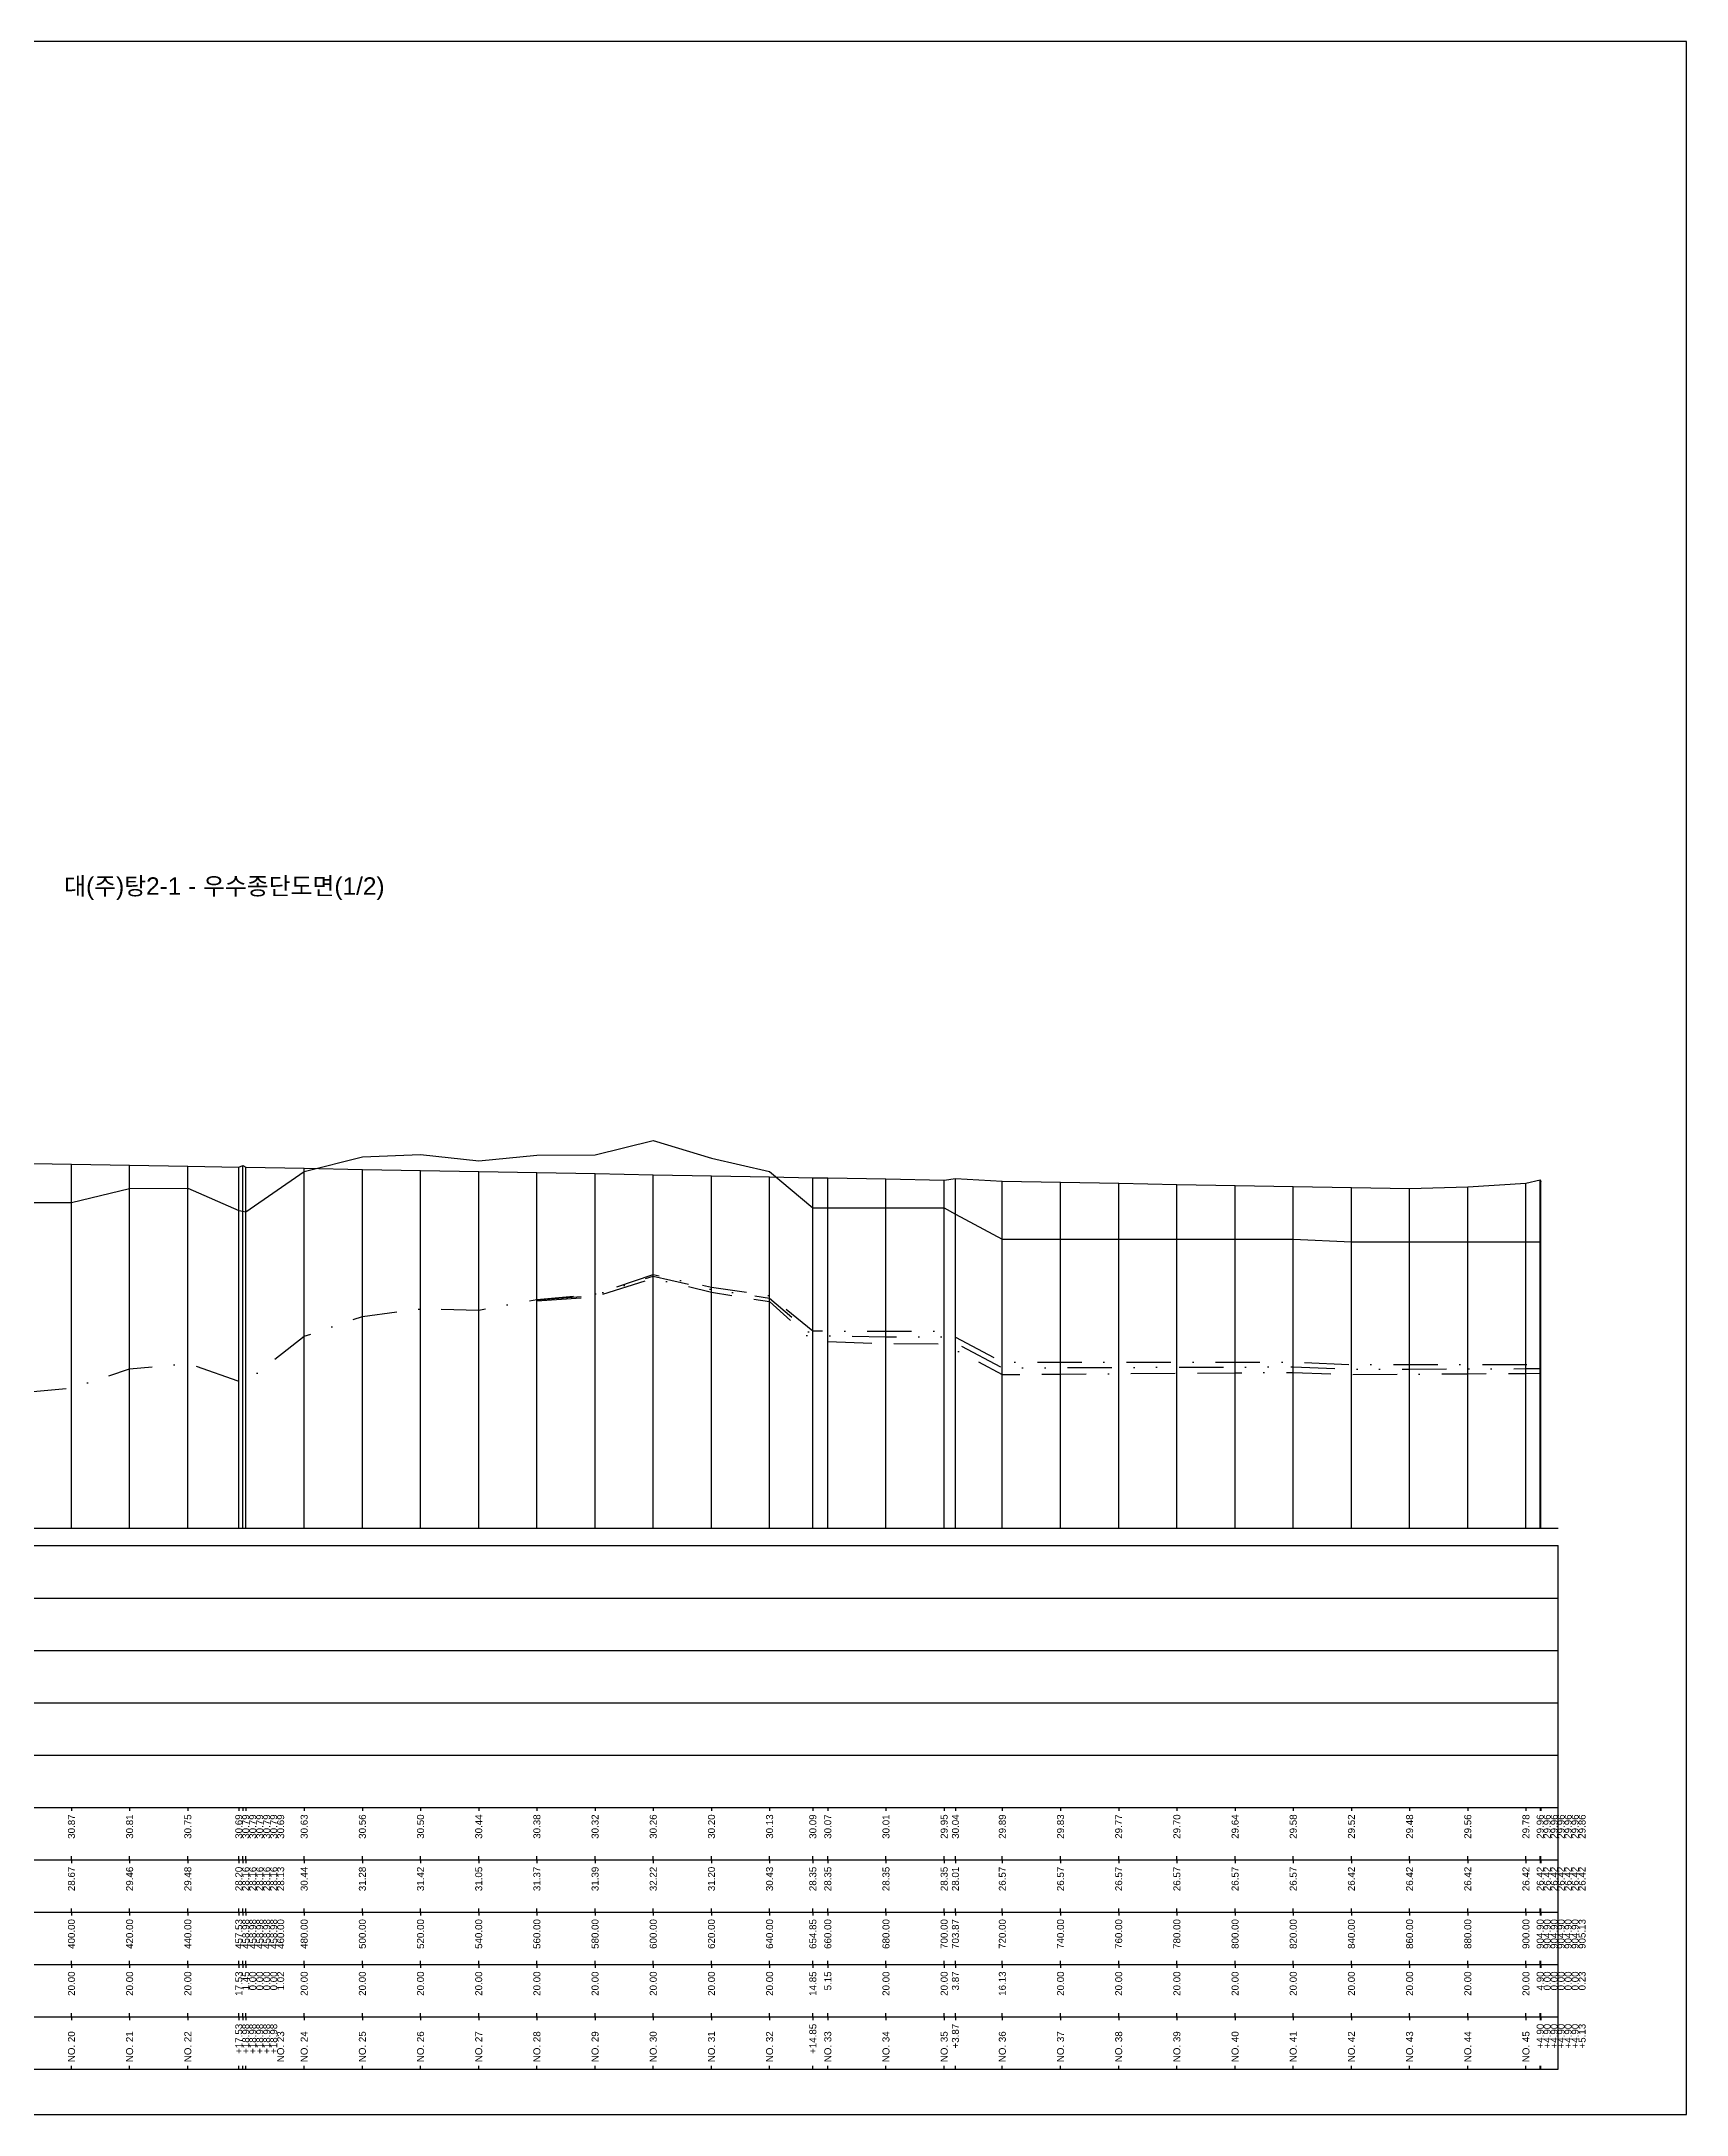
# Model space of a CAD drawing. Header units: millimetres. Extents: x -7351 to 135086, y 1419 to 5643.
# Drawn here: x 32456 to 32927, y 1419 to 2013 of the extents above; entities that cross this region are included whole.
import ezdxf
from ezdxf.enums import TextEntityAlignment as Align

# ---------------------------------------------------------------- set-up
doc = ezdxf.new("R2010")
doc.units = ezdxf.units.MM
for name, pattern in [('BORDER', [44.45, 12.7, -6.35, 12.7, -6.35, 0, -6.35]), ('DASHDOT', [25.4, 12.7, -6.35, 0, -6.35]), ('DIVIDE', [31.75, 12.7, -6.35, 0, -6.35, 0, -6.35])]:
    doc.linetypes.add(name, pattern=pattern)
for name, color, linetype in [('KZ_종단_계획선', 1, 'Continuous'), ('KZ_종단_노선명', 7, 'Continuous'), ('KZ_종단_도각', 7, 'Continuous'), ('KZ_종단_수직선', 7, 'Continuous'), ('KZ_종단_암선1', 56, 'DASHDOT'), ('KZ_종단_암선2', 4, 'DIVIDE'), ('KZ_종단_암선3', 6, 'BORDER'), ('KZ_종단_지반선', 3, 'Continuous'), ('KZ_종단_테이블문자', 7, 'Continuous'), ('KZ_종단_테이블선', 7, 'Continuous')]:
    doc.layers.add(name, color=color, linetype=linetype)
doc.styles.get("Standard").update_dxf_attribs({"font": 'arial.ttf'})

msp = doc.modelspace()

# ---------------------------------------------------------------- linework, layer by layer
at = {"layer": 'KZ_종단_계획선'}
msp.add_lwpolyline([(32448.03, 1691.68), (32464.69, 1691.38), (32481.36, 1691.08), (32498.03, 1690.78), (32512.64, 1690.51), (32513.84, 1691), (32513.84, 1691), (32513.84, 1691), (32513.84, 1691), (32513.84, 1691), (32514.69, 1690.47), (32531.36, 1690.17), (32548.03, 1689.86), (32564.69, 1689.55), (32581.36, 1689.25), (32598.03, 1688.94), (32614.69, 1688.63), (32631.36, 1688.33), (32648.03, 1688.02), (32664.69, 1687.71), (32677.07, 1687.48), (32681.36, 1687.4), (32698.03, 1687.1), (32714.69, 1686.79), (32717.91, 1687.24), (32731.36, 1686.48), (32748.03, 1686.18), (32764.69, 1685.87), (32781.36, 1685.56), (32798.03, 1685.25), (32814.69, 1684.95), (32831.36, 1684.64), (32848.03, 1684.42), (32864.69, 1684.83), (32881.36, 1685.95), (32885.44, 1686.85), (32885.44, 1686.85), (32885.44, 1686.85), (32885.44, 1686.85), (32885.44, 1686.85), (32885.44, 1686.85), (32885.63, 1686.36)], dxfattribs=at)
at = {"layer": 'KZ_종단_도각'}
msp.add_lwpolyline([(32086.36, 1419.04), (32927.36, 1419.04), (32927.36, 2013.04), (32086.36, 2013.04)], close=True, dxfattribs=at)
at = {"layer": 'KZ_종단_수직선'}
for p, q in [((32464.69, 1587.04), (32464.69, 1691.38)), ((32481.36, 1587.04), (32481.36, 1691.08)), ((32498.03, 1587.04), (32498.03, 1690.78)), ((32512.63, 1587.04), (32512.63, 1690.51)), ((32513.84, 1587.04), (32513.84, 1691)), ((32513.84, 1587.04), (32513.84, 1691)), ((32513.84, 1587.04), (32513.84, 1691)), ((32513.84, 1587.04), (32513.84, 1691)), ((32513.84, 1587.04), (32513.84, 1691)), ((32514.69, 1587.04), (32514.69, 1690.47)), ((32531.36, 1587.04), (32531.36, 1690.17)), ((32548.03, 1587.04), (32548.03, 1689.86)), ((32564.69, 1587.04), (32564.69, 1689.55)), ((32581.36, 1587.04), (32581.36, 1689.25)), ((32598.03, 1587.04), (32598.03, 1688.94)), ((32614.69, 1587.04), (32614.69, 1688.63)), ((32631.36, 1587.04), (32631.36, 1688.33)), ((32648.03, 1587.04), (32648.03, 1688.02)), ((32664.69, 1587.04), (32664.69, 1687.71)), ((32677.07, 1587.04), (32677.07, 1687.48)), ((32681.36, 1587.04), (32681.36, 1687.4)), ((32698.03, 1587.04), (32698.03, 1687.1)), ((32717.92, 1587.04), (32717.92, 1687.24)), ((32714.69, 1587.04), (32714.69, 1686.79)), ((32731.36, 1587.04), (32731.36, 1686.48)), ((32748.03, 1587.04), (32748.03, 1686.18)), ((32764.69, 1587.04), (32764.69, 1685.87)), ((32781.36, 1587.04), (32781.36, 1685.56)), ((32798.03, 1587.04), (32798.03, 1685.25)), ((32814.69, 1587.04), (32814.69, 1684.95)), ((32831.36, 1587.04), (32831.36, 1684.64)), ((32848.03, 1587.04), (32848.03, 1684.42)), ((32864.69, 1587.04), (32864.69, 1684.83)), ((32881.36, 1587.04), (32881.36, 1685.95)), ((32885.44, 1587.04), (32885.44, 1686.85)), ((32885.44, 1587.04), (32885.44, 1686.85)), ((32885.44, 1587.04), (32885.44, 1686.85)), ((32885.44, 1587.04), (32885.44, 1686.85)), ((32885.44, 1587.04), (32885.44, 1686.85)), ((32885.44, 1587.04), (32885.44, 1686.85)), ((32885.63, 1587.04), (32885.63, 1686.35))]:
    msp.add_line(p, q, dxfattribs=at)
at = {"layer": 'KZ_종단_암선1', "flags": 128}
msp.add_lwpolyline([(32131.36, 1633.91), (32137.03, 1632.81), (32137.03, 1632.81), (32137.03, 1632.81), (32137.03, 1638.59), (32145.33, 1631.2), (32148.03, 1630.49), (32151.33, 1629.87), (32164.69, 1627.94), (32181.36, 1626.74), (32198.03, 1625.66), (32214.69, 1618.33), (32231.36, 1617.06), (32248.03, 1617.05), (32264.69, 1616.24), (32278.01, 1614.06), (32281.36, 1613.51), (32298.03, 1616.42), (32314.69, 1616.9), (32331.36, 1618.76), (32332.99, 1618.74), (32332.99, 1618.74), (32332.99, 1618.74), (32348.03, 1618.57), (32364.69, 1619.51), (32381.36, 1621.63), (32398.03, 1625.04), (32414.69, 1627.35), (32431.36, 1624.22), (32448.03, 1625.71), (32464.69, 1627.2), (32481.36, 1632.68), (32498.03, 1634.26), (32512.63, 1629.15), (32513.84, 1629.07), (32513.84, 1629.07), (32513.84, 1629.07), (32513.84, 1629.07), (32513.84, 1629.07), (32514.69, 1629.01), (32531.36, 1642.03), (32548.03, 1647.69), (32564.69, 1649.89), (32581.36, 1649.56), (32598.03, 1652.61), (32614.69, 1654.12), (32631.36, 1659.75), (32648.03, 1656.09), (32664.69, 1653.69), (32677.07, 1643.56), (32681.36, 1643.55), (32698.03, 1643.53), (32714.69, 1643.53), (32717.92, 1641.81), (32731.36, 1634.62), (32748.03, 1634.63), (32764.69, 1634.64), (32781.36, 1634.65), (32798.03, 1634.66), (32814.69, 1634.66), (32831.36, 1633.91), (32848.03, 1633.92), (32864.69, 1633.93), (32881.36, 1633.94), (32885.44, 1633.94), (32885.44, 1633.94), (32885.44, 1633.94), (32885.44, 1633.94), (32885.44, 1633.94), (32885.44, 1633.94), (32885.63, 1633.94)], dxfattribs=at)
at = {"layer": 'KZ_종단_암선2', "flags": 128}
msp.add_lwpolyline([(32598.03, 1652.44), (32614.69, 1653.8), (32631.36, 1659.29), (32648.03, 1655.48), (32664.69, 1652.94), (32677.07, 1642.3), (32681.36, 1642.16), (32698.03, 1641.88), (32714.69, 1641.83), (32717.92, 1640.12), (32731.36, 1632.98), (32748.03, 1633.04), (32764.69, 1633.1), (32781.36, 1633.16), (32798.03, 1633.22), (32814.69, 1633.28), (32831.36, 1632.58), (32848.03, 1632.64), (32864.69, 1632.7), (32881.36, 1632.76), (32885.44, 1632.78), (32885.44, 1632.78), (32885.44, 1632.78), (32885.44, 1632.78), (32885.44, 1632.78), (32885.44, 1632.78), (32885.63, 1632.78)], dxfattribs=at)
at = {"layer": 'KZ_종단_암선3', "flags": 128}
msp.add_lwpolyline([(32598.03, 1652.2), (32614.69, 1653.38), (32631.36, 1658.68), (32648.03, 1654.69), (32664.69, 1651.96), (32677.07, 1640.78), (32681.36, 1640.51), (32698.03, 1639.97), (32714.69, 1639.87), (32717.92, 1638.17), (32731.36, 1631.08), (32748.03, 1631.2), (32764.69, 1631.32), (32781.36, 1631.44), (32798.03, 1631.56), (32814.69, 1631.68), (32831.36, 1631.05), (32848.03, 1631.17), (32864.69, 1631.29), (32881.36, 1631.41), (32885.44, 1631.44), (32885.44, 1631.44), (32885.44, 1631.44), (32885.44, 1631.44), (32885.44, 1631.44), (32885.44, 1631.44), (32885.63, 1631.44)], dxfattribs=at)
at = {"layer": 'KZ_종단_지반선', "flags": 128}
msp.add_lwpolyline([(32448.03, 1680.37), (32464.69, 1680.37), (32481.36, 1684.36), (32498.03, 1684.45), (32512.63, 1678.03), (32513.84, 1677.84), (32513.84, 1677.84), (32513.84, 1677.84), (32513.84, 1677.84), (32513.84, 1677.84), (32514.69, 1677.7), (32531.36, 1689.23), (32548.03, 1693.43), (32564.69, 1694.16), (32581.36, 1692.31), (32598.03, 1693.91), (32614.69, 1693.98), (32631.36, 1698.16), (32648.03, 1693.06), (32664.69, 1689.21), (32677.07, 1678.79), (32681.36, 1678.79), (32698.03, 1678.79), (32714.69, 1678.79), (32717.92, 1677.07), (32731.36, 1669.88), (32748.03, 1669.88), (32764.69, 1669.88), (32781.36, 1669.88), (32798.03, 1669.88), (32814.69, 1669.88), (32831.36, 1669.12), (32848.03, 1669.12), (32864.69, 1669.12), (32881.36, 1669.12), (32885.44, 1669.12), (32885.44, 1669.12), (32885.44, 1669.12), (32885.44, 1669.12), (32885.44, 1669.12), (32885.44, 1669.12), (32885.63, 1669.12)], dxfattribs=at)
at = {"layer": 'KZ_종단_테이블선'}
for p, q in [((32111.36, 1587.04), (32890.63, 1587.04)), ((32111.36, 1582.04), (32890.63, 1582.04)), ((32890.63, 1567.04), (32890.63, 1582.04)), ((32111.36, 1567.04), (32890.63, 1567.04)), ((32890.63, 1552.04), (32890.63, 1567.04)), ((32111.36, 1552.04), (32890.63, 1552.04)), ((32890.63, 1537.04), (32890.63, 1552.04)), ((32111.36, 1537.04), (32890.63, 1537.04)), ((32890.63, 1522.04), (32890.63, 1537.04)), ((32111.36, 1522.04), (32890.63, 1522.04)), ((32890.63, 1507.04), (32890.63, 1522.04)), ((32111.36, 1507.04), (32890.63, 1507.04)), ((32464.69, 1507.04), (32464.69, 1506.04)), ((32481.36, 1507.04), (32481.36, 1506.04)), ((32498.03, 1507.04), (32498.03, 1506.04)), ((32512.63, 1507.04), (32512.63, 1506.04)), ((32513.84, 1507.04), (32513.84, 1506.04)), ((32513.84, 1507.04), (32513.84, 1506.04)), ((32513.84, 1507.04), (32513.84, 1506.04)), ((32513.84, 1507.04), (32513.84, 1506.04)), ((32513.84, 1507.04), (32513.84, 1506.04)), ((32514.69, 1507.04), (32514.69, 1506.04)), ((32531.36, 1507.04), (32531.36, 1506.04)), ((32548.03, 1507.04), (32548.03, 1506.04)), ((32564.69, 1507.04), (32564.69, 1506.04)), ((32581.36, 1507.04), (32581.36, 1506.04)), ((32598.03, 1507.04), (32598.03, 1506.04)), ((32614.69, 1507.04), (32614.69, 1506.04)), ((32631.36, 1507.04), (32631.36, 1506.04)), ((32648.03, 1507.04), (32648.03, 1506.04)), ((32664.69, 1507.04), (32664.69, 1506.04)), ((32677.07, 1507.04), (32677.07, 1506.04)), ((32681.36, 1507.04), (32681.36, 1506.04)), ((32698.03, 1507.04), (32698.03, 1506.04)), ((32714.69, 1507.04), (32714.69, 1506.04)), ((32717.92, 1507.04), (32717.92, 1506.04)), ((32731.36, 1507.04), (32731.36, 1506.04)), ((32748.03, 1507.04), (32748.03, 1506.04)), ((32764.69, 1507.04), (32764.69, 1506.04)), ((32781.36, 1507.04), (32781.36, 1506.04)), ((32798.03, 1507.04), (32798.03, 1506.04)), ((32814.69, 1507.04), (32814.69, 1506.04)), ((32831.36, 1507.04), (32831.36, 1506.04)), ((32848.03, 1507.04), (32848.03, 1506.04)), ((32864.69, 1507.04), (32864.69, 1506.04)), ((32881.36, 1507.04), (32881.36, 1506.04)), ((32885.44, 1507.04), (32885.44, 1506.04)), ((32885.44, 1507.04), (32885.44, 1506.04)), ((32885.44, 1507.04), (32885.44, 1506.04)), ((32885.44, 1507.04), (32885.44, 1506.04)), ((32885.44, 1507.04), (32885.44, 1506.04)), ((32885.44, 1507.04), (32885.44, 1506.04)), ((32885.63, 1507.04), (32885.63, 1506.04)), ((32890.63, 1492.04), (32890.63, 1507.04)), ((32111.36, 1492.04), (32890.63, 1492.04)), ((32464.69, 1492.04), (32464.69, 1493.04)), ((32464.69, 1492.04), (32464.69, 1491.04)), ((32481.36, 1492.04), (32481.36, 1493.04)), ((32481.36, 1492.04), (32481.36, 1491.04)), ((32498.03, 1492.04), (32498.03, 1493.04)), ((32498.03, 1492.04), (32498.03, 1491.04)), ((32512.63, 1492.04), (32512.63, 1493.04)), ((32512.63, 1492.04), (32512.63, 1491.04)), ((32513.84, 1492.04), (32513.84, 1493.04)), ((32513.84, 1492.04), (32513.84, 1493.04)), ((32513.84, 1492.04), (32513.84, 1493.04)), ((32513.84, 1492.04), (32513.84, 1493.04)), ((32513.84, 1492.04), (32513.84, 1493.04)), ((32513.84, 1492.04), (32513.84, 1491.04)), ((32513.84, 1492.04), (32513.84, 1491.04)), ((32513.84, 1492.04), (32513.84, 1491.04)), ((32513.84, 1492.04), (32513.84, 1491.04)), ((32513.84, 1492.04), (32513.84, 1491.04)), ((32514.69, 1492.04), (32514.69, 1493.04)), ((32514.69, 1492.04), (32514.69, 1491.04)), ((32531.36, 1492.04), (32531.36, 1493.04)), ((32531.36, 1492.04), (32531.36, 1491.04)), ((32548.03, 1492.04), (32548.03, 1493.04)), ((32548.03, 1492.04), (32548.03, 1491.04)), ((32564.69, 1492.04), (32564.69, 1493.04)), ((32564.69, 1492.04), (32564.69, 1491.04)), ((32581.36, 1492.04), (32581.36, 1493.04)), ((32581.36, 1492.04), (32581.36, 1491.04)), ((32598.03, 1492.04), (32598.03, 1493.04)), ((32598.03, 1492.04), (32598.03, 1491.04)), ((32614.69, 1492.04), (32614.69, 1493.04)), ((32614.69, 1492.04), (32614.69, 1491.04)), ((32631.36, 1492.04), (32631.36, 1493.04)), ((32631.36, 1492.04), (32631.36, 1491.04)), ((32648.03, 1492.04), (32648.03, 1493.04)), ((32648.03, 1492.04), (32648.03, 1491.04)), ((32664.69, 1492.04), (32664.69, 1493.04)), ((32664.69, 1492.04), (32664.69, 1491.04)), ((32677.07, 1492.04), (32677.07, 1493.04)), ((32677.07, 1492.04), (32677.07, 1491.04)), ((32681.36, 1492.04), (32681.36, 1493.04)), ((32681.36, 1492.04), (32681.36, 1491.04)), ((32698.03, 1492.04), (32698.03, 1493.04)), ((32698.03, 1492.04), (32698.03, 1491.04)), ((32714.69, 1492.04), (32714.69, 1493.04)), ((32714.69, 1492.04), (32714.69, 1491.04)), ((32717.92, 1492.04), (32717.92, 1493.04)), ((32717.92, 1492.04), (32717.92, 1491.04)), ((32731.36, 1492.04), (32731.36, 1493.04)), ((32731.36, 1492.04), (32731.36, 1491.04)), ((32748.03, 1492.04), (32748.03, 1493.04)), ((32748.03, 1492.04), (32748.03, 1491.04)), ((32764.69, 1492.04), (32764.69, 1493.04)), ((32764.69, 1492.04), (32764.69, 1491.04)), ((32781.36, 1492.04), (32781.36, 1493.04)), ((32781.36, 1492.04), (32781.36, 1491.04)), ((32798.03, 1492.04), (32798.03, 1493.04)), ((32798.03, 1492.04), (32798.03, 1491.04)), ((32814.69, 1492.04), (32814.69, 1493.04)), ((32814.69, 1492.04), (32814.69, 1491.04)), ((32831.36, 1492.04), (32831.36, 1493.04)), ((32831.36, 1492.04), (32831.36, 1491.04)), ((32848.03, 1492.04), (32848.03, 1493.04)), ((32848.03, 1492.04), (32848.03, 1491.04)), ((32864.69, 1492.04), (32864.69, 1493.04)), ((32864.69, 1492.04), (32864.69, 1491.04)), ((32881.36, 1492.04), (32881.36, 1493.04)), ((32881.36, 1492.04), (32881.36, 1491.04)), ((32885.44, 1492.04), (32885.44, 1493.04)), ((32885.44, 1492.04), (32885.44, 1493.04)), ((32885.44, 1492.04), (32885.44, 1493.04)), ((32885.44, 1492.04), (32885.44, 1493.04)), ((32885.44, 1492.04), (32885.44, 1493.04)), ((32885.44, 1492.04), (32885.44, 1493.04)), ((32885.44, 1492.04), (32885.44, 1491.04)), ((32885.44, 1492.04), (32885.44, 1491.04)), ((32885.44, 1492.04), (32885.44, 1491.04)), ((32885.44, 1492.04), (32885.44, 1491.04)), ((32885.44, 1492.04), (32885.44, 1491.04)), ((32885.44, 1492.04), (32885.44, 1491.04)), ((32885.63, 1492.04), (32885.63, 1493.04)), ((32885.63, 1492.04), (32885.63, 1491.04)), ((32890.63, 1477.04), (32890.63, 1492.04)), ((32111.36, 1477.04), (32890.63, 1477.04)), ((32464.69, 1477.04), (32464.69, 1478.04)), ((32464.69, 1477.04), (32464.69, 1476.04)), ((32481.36, 1477.04), (32481.36, 1478.04)), ((32481.36, 1477.04), (32481.36, 1476.04)), ((32498.03, 1477.04), (32498.03, 1478.04)), ((32498.03, 1477.04), (32498.03, 1476.04)), ((32512.63, 1477.04), (32512.63, 1478.04)), ((32512.63, 1477.04), (32512.63, 1476.04)), ((32513.84, 1477.04), (32513.84, 1478.04)), ((32513.84, 1477.04), (32513.84, 1478.04)), ((32513.84, 1477.04), (32513.84, 1478.04)), ((32513.84, 1477.04), (32513.84, 1478.04)), ((32513.84, 1477.04), (32513.84, 1478.04)), ((32513.84, 1477.04), (32513.84, 1476.04)), ((32513.84, 1477.04), (32513.84, 1476.04)), ((32513.84, 1477.04), (32513.84, 1476.04)), ((32513.84, 1477.04), (32513.84, 1476.04)), ((32513.84, 1477.04), (32513.84, 1476.04)), ((32514.69, 1477.04), (32514.69, 1478.04)), ((32514.69, 1477.04), (32514.69, 1476.04)), ((32531.36, 1477.04), (32531.36, 1478.04)), ((32531.36, 1477.04), (32531.36, 1476.04)), ((32548.03, 1477.04), (32548.03, 1478.04)), ((32548.03, 1477.04), (32548.03, 1476.04)), ((32564.69, 1477.04), (32564.69, 1478.04)), ((32564.69, 1477.04), (32564.69, 1476.04)), ((32581.36, 1477.04), (32581.36, 1478.04)), ((32581.36, 1477.04), (32581.36, 1476.04)), ((32598.03, 1477.04), (32598.03, 1478.04)), ((32598.03, 1477.04), (32598.03, 1476.04)), ((32614.69, 1477.04), (32614.69, 1478.04)), ((32614.69, 1477.04), (32614.69, 1476.04)), ((32631.36, 1477.04), (32631.36, 1478.04)), ((32631.36, 1477.04), (32631.36, 1476.04)), ((32648.03, 1477.04), (32648.03, 1478.04)), ((32648.03, 1477.04), (32648.03, 1476.04)), ((32664.69, 1477.04), (32664.69, 1478.04)), ((32664.69, 1477.04), (32664.69, 1476.04)), ((32677.07, 1477.04), (32677.07, 1478.04)), ((32677.07, 1477.04), (32677.07, 1476.04)), ((32681.36, 1477.04), (32681.36, 1478.04)), ((32681.36, 1477.04), (32681.36, 1476.04)), ((32698.03, 1477.04), (32698.03, 1478.04)), ((32698.03, 1477.04), (32698.03, 1476.04)), ((32714.69, 1477.04), (32714.69, 1478.04)), ((32714.69, 1477.04), (32714.69, 1476.04)), ((32717.92, 1477.04), (32717.92, 1478.04)), ((32717.92, 1477.04), (32717.92, 1476.04)), ((32731.36, 1477.04), (32731.36, 1478.04)), ((32731.36, 1477.04), (32731.36, 1476.04)), ((32748.03, 1477.04), (32748.03, 1478.04)), ((32748.03, 1477.04), (32748.03, 1476.04)), ((32764.69, 1477.04), (32764.69, 1478.04)), ((32764.69, 1477.04), (32764.69, 1476.04)), ((32781.36, 1477.04), (32781.36, 1478.04)), ((32781.36, 1477.04), (32781.36, 1476.04)), ((32798.03, 1477.04), (32798.03, 1478.04)), ((32798.03, 1477.04), (32798.03, 1476.04)), ((32814.69, 1477.04), (32814.69, 1478.04)), ((32814.69, 1477.04), (32814.69, 1476.04)), ((32831.36, 1477.04), (32831.36, 1478.04)), ((32831.36, 1477.04), (32831.36, 1476.04)), ((32848.03, 1477.04), (32848.03, 1478.04)), ((32848.03, 1477.04), (32848.03, 1476.04)), ((32864.69, 1477.04), (32864.69, 1478.04)), ((32864.69, 1477.04), (32864.69, 1476.04)), ((32881.36, 1477.04), (32881.36, 1478.04)), ((32881.36, 1477.04), (32881.36, 1476.04)), ((32885.44, 1477.04), (32885.44, 1478.04)), ((32885.44, 1477.04), (32885.44, 1478.04)), ((32885.44, 1477.04), (32885.44, 1478.04)), ((32885.44, 1477.04), (32885.44, 1478.04)), ((32885.44, 1477.04), (32885.44, 1478.04)), ((32885.44, 1477.04), (32885.44, 1478.04)), ((32885.44, 1477.04), (32885.44, 1476.04)), ((32885.44, 1477.04), (32885.44, 1476.04)), ((32885.44, 1477.04), (32885.44, 1476.04)), ((32885.44, 1477.04), (32885.44, 1476.04)), ((32885.44, 1477.04), (32885.44, 1476.04)), ((32885.44, 1477.04), (32885.44, 1476.04)), ((32885.63, 1477.04), (32885.63, 1478.04)), ((32885.63, 1477.04), (32885.63, 1476.04)), ((32890.63, 1462.04), (32890.63, 1477.04)), ((32111.36, 1462.04), (32890.63, 1462.04)), ((32464.69, 1462.04), (32464.69, 1463.04)), ((32464.69, 1462.04), (32464.69, 1461.04)), ((32481.36, 1462.04), (32481.36, 1463.04)), ((32481.36, 1462.04), (32481.36, 1461.04)), ((32498.03, 1462.04), (32498.03, 1463.04)), ((32498.03, 1462.04), (32498.03, 1461.04)), ((32512.63, 1462.04), (32512.63, 1463.04)), ((32512.63, 1462.04), (32512.63, 1461.04)), ((32513.84, 1462.04), (32513.84, 1463.04)), ((32513.84, 1462.04), (32513.84, 1463.04)), ((32513.84, 1462.04), (32513.84, 1463.04)), ((32513.84, 1462.04), (32513.84, 1463.04)), ((32513.84, 1462.04), (32513.84, 1463.04)), ((32513.84, 1462.04), (32513.84, 1461.04)), ((32513.84, 1462.04), (32513.84, 1461.04)), ((32513.84, 1462.04), (32513.84, 1461.04)), ((32513.84, 1462.04), (32513.84, 1461.04)), ((32513.84, 1462.04), (32513.84, 1461.04)), ((32514.69, 1462.04), (32514.69, 1463.04)), ((32514.69, 1462.04), (32514.69, 1461.04)), ((32531.36, 1462.04), (32531.36, 1463.04)), ((32531.36, 1462.04), (32531.36, 1461.04)), ((32548.03, 1462.04), (32548.03, 1463.04)), ((32548.03, 1462.04), (32548.03, 1461.04)), ((32564.69, 1462.04), (32564.69, 1463.04)), ((32564.69, 1462.04), (32564.69, 1461.04)), ((32581.36, 1462.04), (32581.36, 1463.04)), ((32581.36, 1462.04), (32581.36, 1461.04)), ((32598.03, 1462.04), (32598.03, 1463.04)), ((32598.03, 1462.04), (32598.03, 1461.04)), ((32614.69, 1462.04), (32614.69, 1463.04)), ((32614.69, 1462.04), (32614.69, 1461.04)), ((32631.36, 1462.04), (32631.36, 1463.04)), ((32631.36, 1462.04), (32631.36, 1461.04)), ((32648.03, 1462.04), (32648.03, 1463.04)), ((32648.03, 1462.04), (32648.03, 1461.04)), ((32664.69, 1462.04), (32664.69, 1463.04)), ((32664.69, 1462.04), (32664.69, 1461.04)), ((32677.07, 1462.04), (32677.07, 1463.04)), ((32677.07, 1462.04), (32677.07, 1461.04)), ((32681.36, 1462.04), (32681.36, 1463.04)), ((32681.36, 1462.04), (32681.36, 1461.04)), ((32698.03, 1462.04), (32698.03, 1463.04)), ((32698.03, 1462.04), (32698.03, 1461.04)), ((32714.69, 1462.04), (32714.69, 1463.04)), ((32714.69, 1462.04), (32714.69, 1461.04)), ((32717.92, 1462.04), (32717.92, 1463.04)), ((32717.92, 1462.04), (32717.92, 1461.04)), ((32731.36, 1462.04), (32731.36, 1463.04)), ((32731.36, 1462.04), (32731.36, 1461.04)), ((32748.03, 1462.04), (32748.03, 1463.04)), ((32748.03, 1462.04), (32748.03, 1461.04)), ((32764.69, 1462.04), (32764.69, 1463.04)), ((32764.69, 1462.04), (32764.69, 1461.04)), ((32781.36, 1462.04), (32781.36, 1463.04)), ((32781.36, 1462.04), (32781.36, 1461.04)), ((32798.03, 1462.04), (32798.03, 1463.04)), ((32798.03, 1462.04), (32798.03, 1461.04)), ((32814.69, 1462.04), (32814.69, 1463.04)), ((32814.69, 1462.04), (32814.69, 1461.04)), ((32831.36, 1462.04), (32831.36, 1463.04)), ((32831.36, 1462.04), (32831.36, 1461.04)), ((32848.03, 1462.04), (32848.03, 1463.04)), ((32848.03, 1462.04), (32848.03, 1461.04)), ((32864.69, 1462.04), (32864.69, 1463.04)), ((32864.69, 1462.04), (32864.69, 1461.04)), ((32881.36, 1462.04), (32881.36, 1463.04)), ((32881.36, 1462.04), (32881.36, 1461.04)), ((32885.44, 1462.04), (32885.44, 1463.04)), ((32885.44, 1462.04), (32885.44, 1463.04)), ((32885.44, 1462.04), (32885.44, 1463.04)), ((32885.44, 1462.04), (32885.44, 1463.04)), ((32885.44, 1462.04), (32885.44, 1463.04)), ((32885.44, 1462.04), (32885.44, 1463.04)), ((32885.44, 1462.04), (32885.44, 1461.04)), ((32885.44, 1462.04), (32885.44, 1461.04)), ((32885.44, 1462.04), (32885.44, 1461.04)), ((32885.44, 1462.04), (32885.44, 1461.04)), ((32885.44, 1462.04), (32885.44, 1461.04)), ((32885.44, 1462.04), (32885.44, 1461.04)), ((32885.63, 1462.04), (32885.63, 1463.04)), ((32885.63, 1462.04), (32885.63, 1461.04)), ((32890.63, 1447.04), (32890.63, 1462.04)), ((32111.36, 1447.04), (32890.63, 1447.04)), ((32464.69, 1447.04), (32464.69, 1448.04)), ((32464.69, 1447.04), (32464.69, 1446.04)), ((32481.36, 1447.04), (32481.36, 1448.04)), ((32481.36, 1447.04), (32481.36, 1446.04)), ((32498.03, 1447.04), (32498.03, 1448.04)), ((32498.03, 1447.04), (32498.03, 1446.04)), ((32512.63, 1447.04), (32512.63, 1448.04)), ((32512.63, 1447.04), (32512.63, 1446.04)), ((32513.84, 1447.04), (32513.84, 1448.04)), ((32513.84, 1447.04), (32513.84, 1448.04)), ((32513.84, 1447.04), (32513.84, 1448.04)), ((32513.84, 1447.04), (32513.84, 1448.04)), ((32513.84, 1447.04), (32513.84, 1448.04)), ((32513.84, 1447.04), (32513.84, 1446.04)), ((32513.84, 1447.04), (32513.84, 1446.04)), ((32513.84, 1447.04), (32513.84, 1446.04)), ((32513.84, 1447.04), (32513.84, 1446.04)), ((32513.84, 1447.04), (32513.84, 1446.04)), ((32514.69, 1447.04), (32514.69, 1448.04)), ((32514.69, 1447.04), (32514.69, 1446.04)), ((32531.36, 1447.04), (32531.36, 1448.04)), ((32531.36, 1447.04), (32531.36, 1446.04)), ((32548.03, 1447.04), (32548.03, 1448.04)), ((32548.03, 1447.04), (32548.03, 1446.04)), ((32564.69, 1447.04), (32564.69, 1448.04)), ((32564.69, 1447.04), (32564.69, 1446.04)), ((32581.36, 1447.04), (32581.36, 1448.04)), ((32581.36, 1447.04), (32581.36, 1446.04)), ((32598.03, 1447.04), (32598.03, 1448.04)), ((32598.03, 1447.04), (32598.03, 1446.04)), ((32614.69, 1447.04), (32614.69, 1448.04)), ((32614.69, 1447.04), (32614.69, 1446.04)), ((32631.36, 1447.04), (32631.36, 1448.04)), ((32631.36, 1447.04), (32631.36, 1446.04)), ((32648.03, 1447.04), (32648.03, 1448.04)), ((32648.03, 1447.04), (32648.03, 1446.04)), ((32664.69, 1447.04), (32664.69, 1448.04)), ((32664.69, 1447.04), (32664.69, 1446.04)), ((32677.07, 1447.04), (32677.07, 1448.04)), ((32677.07, 1447.04), (32677.07, 1446.04)), ((32681.36, 1447.04), (32681.36, 1448.04)), ((32681.36, 1447.04), (32681.36, 1446.04)), ((32698.03, 1447.04), (32698.03, 1448.04)), ((32698.03, 1447.04), (32698.03, 1446.04)), ((32714.69, 1447.04), (32714.69, 1448.04)), ((32714.69, 1447.04), (32714.69, 1446.04)), ((32717.92, 1447.04), (32717.92, 1448.04)), ((32717.92, 1447.04), (32717.92, 1446.04)), ((32731.36, 1447.04), (32731.36, 1448.04)), ((32731.36, 1447.04), (32731.36, 1446.04)), ((32748.03, 1447.04), (32748.03, 1448.04)), ((32748.03, 1447.04), (32748.03, 1446.04)), ((32764.69, 1447.04), (32764.69, 1448.04)), ((32764.69, 1447.04), (32764.69, 1446.04)), ((32781.36, 1447.04), (32781.36, 1448.04)), ((32781.36, 1447.04), (32781.36, 1446.04)), ((32798.03, 1447.04), (32798.03, 1448.04)), ((32798.03, 1447.04), (32798.03, 1446.04)), ((32814.69, 1447.04), (32814.69, 1448.04)), ((32814.69, 1447.04), (32814.69, 1446.04)), ((32831.36, 1447.04), (32831.36, 1448.04)), ((32831.36, 1447.04), (32831.36, 1446.04)), ((32848.03, 1447.04), (32848.03, 1448.04)), ((32848.03, 1447.04), (32848.03, 1446.04)), ((32864.69, 1447.04), (32864.69, 1448.04)), ((32864.69, 1447.04), (32864.69, 1446.04)), ((32881.36, 1447.04), (32881.36, 1448.04)), ((32881.36, 1447.04), (32881.36, 1446.04)), ((32885.44, 1447.04), (32885.44, 1448.04)), ((32885.44, 1447.04), (32885.44, 1448.04)), ((32885.44, 1447.04), (32885.44, 1448.04)), ((32885.44, 1447.04), (32885.44, 1448.04)), ((32885.44, 1447.04), (32885.44, 1448.04)), ((32885.44, 1447.04), (32885.44, 1448.04)), ((32885.44, 1447.04), (32885.44, 1446.04)), ((32885.44, 1447.04), (32885.44, 1446.04)), ((32885.44, 1447.04), (32885.44, 1446.04)), ((32885.44, 1447.04), (32885.44, 1446.04)), ((32885.44, 1447.04), (32885.44, 1446.04)), ((32885.44, 1447.04), (32885.44, 1446.04)), ((32885.63, 1447.04), (32885.63, 1448.04)), ((32885.63, 1447.04), (32885.63, 1446.04)), ((32890.63, 1432.04), (32890.63, 1447.04)), ((32111.36, 1432.04), (32890.63, 1432.04)), ((32464.69, 1432.04), (32464.69, 1433.04)), ((32481.36, 1432.04), (32481.36, 1433.04)), ((32498.03, 1432.04), (32498.03, 1433.04)), ((32512.63, 1432.04), (32512.63, 1433.04)), ((32513.84, 1432.04), (32513.84, 1433.04)), ((32513.84, 1432.04), (32513.84, 1433.04)), ((32513.84, 1432.04), (32513.84, 1433.04)), ((32513.84, 1432.04), (32513.84, 1433.04)), ((32513.84, 1432.04), (32513.84, 1433.04)), ((32514.69, 1432.04), (32514.69, 1433.04)), ((32531.36, 1432.04), (32531.36, 1433.04)), ((32548.03, 1432.04), (32548.03, 1433.04)), ((32564.69, 1432.04), (32564.69, 1433.04)), ((32581.36, 1432.04), (32581.36, 1433.04)), ((32598.03, 1432.04), (32598.03, 1433.04)), ((32614.69, 1432.04), (32614.69, 1433.04)), ((32631.36, 1432.04), (32631.36, 1433.04)), ((32648.03, 1432.04), (32648.03, 1433.04)), ((32664.69, 1432.04), (32664.69, 1433.04)), ((32677.07, 1432.04), (32677.07, 1433.04)), ((32681.36, 1432.04), (32681.36, 1433.04)), ((32698.03, 1432.04), (32698.03, 1433.04)), ((32714.69, 1432.04), (32714.69, 1433.04)), ((32717.92, 1432.04), (32717.92, 1433.04)), ((32731.36, 1432.04), (32731.36, 1433.04)), ((32748.03, 1432.04), (32748.03, 1433.04)), ((32764.69, 1432.04), (32764.69, 1433.04)), ((32781.36, 1432.04), (32781.36, 1433.04)), ((32798.03, 1432.04), (32798.03, 1433.04)), ((32814.69, 1432.04), (32814.69, 1433.04)), ((32831.36, 1432.04), (32831.36, 1433.04)), ((32848.03, 1432.04), (32848.03, 1433.04)), ((32864.69, 1432.04), (32864.69, 1433.04)), ((32881.36, 1432.04), (32881.36, 1433.04)), ((32885.44, 1432.04), (32885.44, 1433.04)), ((32885.44, 1432.04), (32885.44, 1433.04)), ((32885.44, 1432.04), (32885.44, 1433.04)), ((32885.44, 1432.04), (32885.44, 1433.04)), ((32885.44, 1432.04), (32885.44, 1433.04)), ((32885.44, 1432.04), (32885.44, 1433.04)), ((32885.63, 1432.04), (32885.63, 1433.04))]:
    msp.add_line(p, q, dxfattribs=at)

# ---------------------------------------------------------------- texts
at = {"layer": 'KZ_종단_노선명'}
msp.add_text('대(주)탕2-1 - 우수종단도면(1/2)', height=5, dxfattribs=at).set_placement((32508.5, 1767.04), align=Align.BOTTOM_CENTER)
at = {"layer": 'KZ_종단_테이블문자'}
for s, p in [('30.87', (32464.69, 1505.04)), ('30.81', (32481.36, 1505.04)), ('30.75', (32498.03, 1505.04)), ('30.69', (32512.63, 1505.04)), ('30.79', (32514.63, 1505.04)), ('30.79', (32516.63, 1505.04)), ('30.79', (32518.63, 1505.04)), ('30.79', (32520.63, 1505.04)), ('30.79', (32522.63, 1505.04)), ('30.69', (32524.63, 1505.04)), ('30.63', (32531.36, 1505.04)), ('30.56', (32548.03, 1505.04)), ('30.50', (32564.69, 1505.04)), ('30.44', (32581.36, 1505.04)), ('30.38', (32598.03, 1505.04)), ('30.32', (32614.69, 1505.04)), ('30.26', (32631.36, 1505.04)), ('30.20', (32648.03, 1505.04)), ('30.13', (32664.69, 1505.04)), ('30.09', (32677.07, 1505.04)), ('30.07', (32681.36, 1505.04)), ('30.01', (32698.03, 1505.04)), ('29.95', (32714.69, 1505.04)), ('30.04', (32717.92, 1505.04)), ('29.89', (32731.36, 1505.04)), ('29.83', (32748.03, 1505.04)), ('29.77', (32764.69, 1505.04)), ('29.70', (32781.36, 1505.04)), ('29.64', (32798.03, 1505.04)), ('29.58', (32814.69, 1505.04)), ('29.52', (32831.36, 1505.04)), ('29.48', (32848.03, 1505.04)), ('29.56', (32864.69, 1505.04)), ('29.78', (32881.36, 1505.04)), ('29.96', (32885.44, 1505.04)), ('29.96', (32887.44, 1505.04)), ('29.96', (32889.44, 1505.04)), ('29.96', (32891.44, 1505.04)), ('29.96', (32893.44, 1505.04)), ('29.96', (32895.44, 1505.04)), ('29.86', (32897.44, 1505.04)), ('28.67', (32464.69, 1490.04)), ('29.46', (32481.36, 1490.04)), ('29.48', (32498.03, 1490.04)), ('28.20', (32512.63, 1490.04)), ('28.16', (32514.63, 1490.04)), ('28.16', (32516.63, 1490.04)), ('28.16', (32518.63, 1490.04)), ('28.16', (32520.63, 1490.04)), ('28.16', (32522.63, 1490.04)), ('28.13', (32524.63, 1490.04)), ('30.44', (32531.36, 1490.04)), ('31.28', (32548.03, 1490.04)), ('31.42', (32564.69, 1490.04)), ('31.05', (32581.36, 1490.04)), ('31.37', (32598.03, 1490.04)), ('31.39', (32614.69, 1490.04)), ('32.22', (32631.36, 1490.04)), ('31.20', (32648.03, 1490.04)), ('30.43', (32664.69, 1490.04)), ('28.35', (32677.07, 1490.04)), ('28.35', (32681.36, 1490.04)), ('28.35', (32698.03, 1490.04)), ('28.35', (32714.69, 1490.04)), ('28.01', (32717.92, 1490.04)), ('26.57', (32731.36, 1490.04)), ('26.57', (32748.03, 1490.04)), ('26.57', (32764.69, 1490.04)), ('26.57', (32781.36, 1490.04)), ('26.57', (32798.03, 1490.04)), ('26.57', (32814.69, 1490.04)), ('26.42', (32831.36, 1490.04)), ('26.42', (32848.03, 1490.04)), ('26.42', (32864.69, 1490.04)), ('26.42', (32881.36, 1490.04)), ('26.42', (32885.44, 1490.04)), ('26.42', (32887.44, 1490.04)), ('26.42', (32889.44, 1490.04)), ('26.42', (32891.44, 1490.04)), ('26.42', (32893.44, 1490.04)), ('26.42', (32895.44, 1490.04)), ('26.42', (32897.44, 1490.04)), ('400.00', (32464.69, 1475.04)), ('420.00', (32481.36, 1475.04)), ('440.00', (32498.03, 1475.04)), ('457.53', (32512.63, 1475.04)), ('458.98', (32514.63, 1475.04)), ('458.98', (32516.63, 1475.04)), ('458.98', (32518.63, 1475.04)), ('458.98', (32520.63, 1475.04)), ('458.98', (32522.63, 1475.04)), ('460.00', (32524.63, 1475.04)), ('480.00', (32531.36, 1475.04)), ('500.00', (32548.03, 1475.04)), ('520.00', (32564.69, 1475.04)), ('540.00', (32581.36, 1475.04)), ('560.00', (32598.03, 1475.04)), ('580.00', (32614.69, 1475.04)), ('600.00', (32631.36, 1475.04)), ('620.00', (32648.03, 1475.04)), ('640.00', (32664.69, 1475.04)), ('654.85', (32677.07, 1475.04)), ('660.00', (32681.36, 1475.04)), ('680.00', (32698.03, 1475.04)), ('700.00', (32714.69, 1475.04)), ('703.87', (32717.92, 1475.04)), ('720.00', (32731.36, 1475.04)), ('740.00', (32748.03, 1475.04)), ('760.00', (32764.69, 1475.04)), ('780.00', (32781.36, 1475.04)), ('800.00', (32798.03, 1475.04)), ('820.00', (32814.69, 1475.04)), ('840.00', (32831.36, 1475.04)), ('860.00', (32848.03, 1475.04)), ('880.00', (32864.69, 1475.04)), ('900.00', (32881.36, 1475.04)), ('904.90', (32885.44, 1475.04)), ('904.90', (32887.44, 1475.04)), ('904.90', (32889.44, 1475.04)), ('904.90', (32891.44, 1475.04)), ('904.90', (32893.44, 1475.04)), ('904.90', (32895.44, 1475.04)), ('905.13', (32897.44, 1475.04)), ('20.00', (32464.69, 1460.04)), ('20.00', (32481.36, 1460.04)), ('20.00', (32498.03, 1460.04)), ('17.53', (32512.63, 1460.04)), ('1.45', (32514.63, 1460.04)), ('0.00', (32516.63, 1460.04)), ('0.00', (32518.63, 1460.04)), ('0.00', (32520.63, 1460.04)), ('0.00', (32522.63, 1460.04)), ('1.02', (32524.63, 1460.04)), ('20.00', (32531.36, 1460.04)), ('20.00', (32548.03, 1460.04)), ('20.00', (32564.69, 1460.04)), ('20.00', (32581.36, 1460.04)), ('20.00', (32598.03, 1460.04)), ('20.00', (32614.69, 1460.04)), ('20.00', (32631.36, 1460.04)), ('20.00', (32648.03, 1460.04)), ('20.00', (32664.69, 1460.04)), ('14.85', (32677.07, 1460.04)), ('5.15', (32681.36, 1460.04)), ('20.00', (32698.03, 1460.04)), ('20.00', (32714.69, 1460.04)), ('3.87', (32717.92, 1460.04)), ('16.13', (32731.36, 1460.04)), ('20.00', (32748.03, 1460.04)), ('20.00', (32764.69, 1460.04)), ('20.00', (32781.36, 1460.04)), ('20.00', (32798.03, 1460.04)), ('20.00', (32814.69, 1460.04)), ('20.00', (32831.36, 1460.04)), ('20.00', (32848.03, 1460.04)), ('20.00', (32864.69, 1460.04)), ('20.00', (32881.36, 1460.04)), ('4.90', (32885.44, 1460.04)), ('0.00', (32887.44, 1460.04)), ('0.00', (32889.44, 1460.04)), ('0.00', (32891.44, 1460.04)), ('0.00', (32893.44, 1460.04)), ('0.00', (32895.44, 1460.04)), ('0.23', (32897.44, 1460.04)), ('+17.53', (32512.63, 1445.04)), ('+18.98', (32514.63, 1445.04)), ('+18.98', (32516.63, 1445.04)), ('+18.98', (32518.63, 1445.04)), ('+18.98', (32520.63, 1445.04)), ('+18.98', (32522.63, 1445.04)), ('+14.85', (32677.07, 1445.04)), ('+3.87', (32717.92, 1445.04)), ('+4.90', (32885.44, 1445.04)), ('+4.90', (32887.44, 1445.04)), ('+4.90', (32889.44, 1445.04)), ('+4.90', (32891.44, 1445.04)), ('+4.90', (32893.44, 1445.04)), ('+4.90', (32895.44, 1445.04)), ('+5.13', (32897.44, 1445.04))]:
    msp.add_text(s, height=2, rotation=90, dxfattribs=at).set_placement(p, align=Align.MIDDLE_RIGHT)
for s, p in [('NO. 20', (32464.69, 1434.04)), ('NO. 21', (32481.36, 1434.04)), ('NO. 22', (32498.03, 1434.04)), ('NO. 23', (32524.63, 1434.04)), ('NO. 24', (32531.36, 1434.04)), ('NO. 25', (32548.03, 1434.04)), ('NO. 26', (32564.69, 1434.04)), ('NO. 27', (32581.36, 1434.04)), ('NO. 28', (32598.03, 1434.04)), ('NO. 29', (32614.69, 1434.04)), ('NO. 30', (32631.36, 1434.04)), ('NO. 31', (32648.03, 1434.04)), ('NO. 32', (32664.69, 1434.04)), ('NO. 33', (32681.36, 1434.04)), ('NO. 34', (32698.03, 1434.04)), ('NO. 35', (32714.69, 1434.04)), ('NO. 36', (32731.36, 1434.04)), ('NO. 37', (32748.03, 1434.04)), ('NO. 38', (32764.69, 1434.04)), ('NO. 39', (32781.36, 1434.04)), ('NO. 40', (32798.03, 1434.04)), ('NO. 41', (32814.69, 1434.04)), ('NO. 42', (32831.36, 1434.04)), ('NO. 43', (32848.03, 1434.04)), ('NO. 44', (32864.69, 1434.04)), ('NO. 45', (32881.36, 1434.04))]:
    msp.add_text(s, height=2, rotation=90, dxfattribs=at).set_placement(p, align=Align.MIDDLE_LEFT)

doc.saveas('drawing.dxf')
